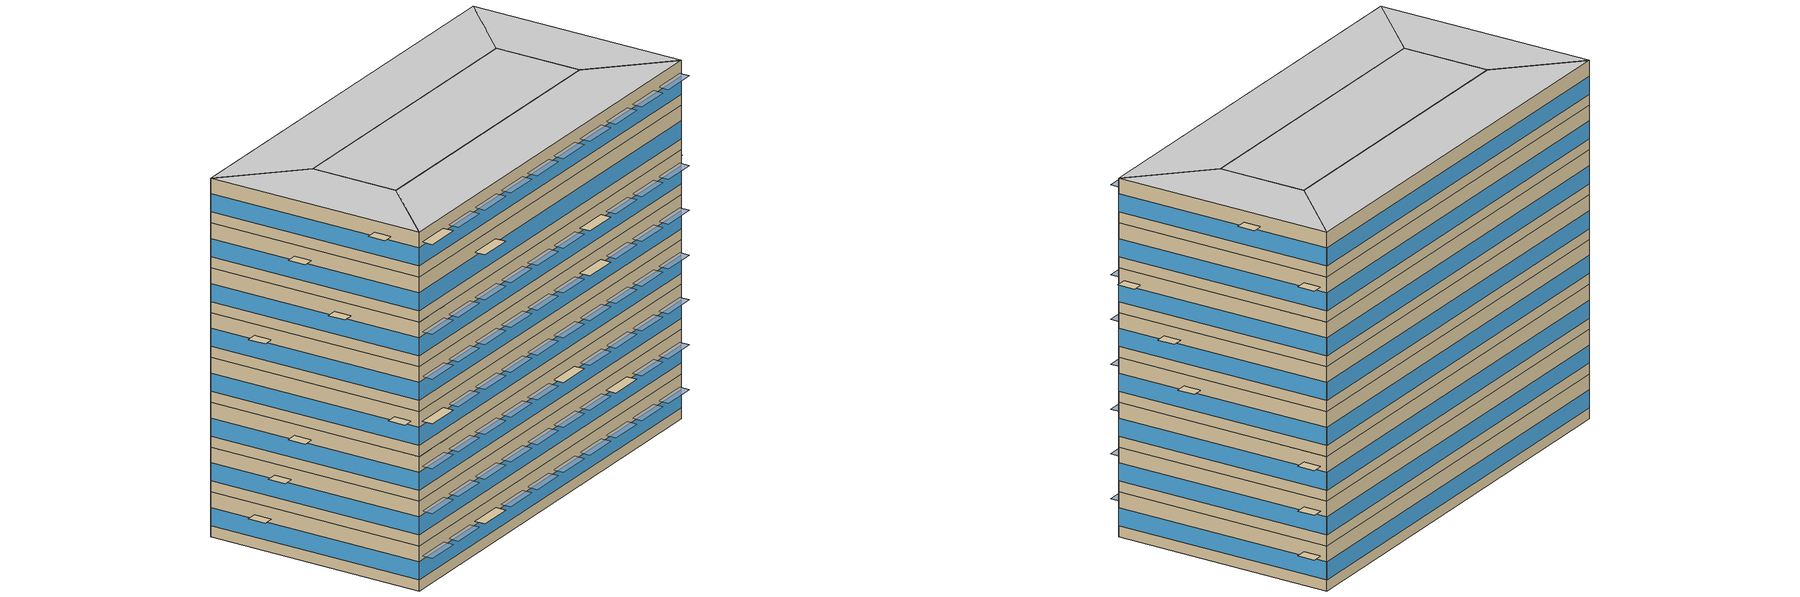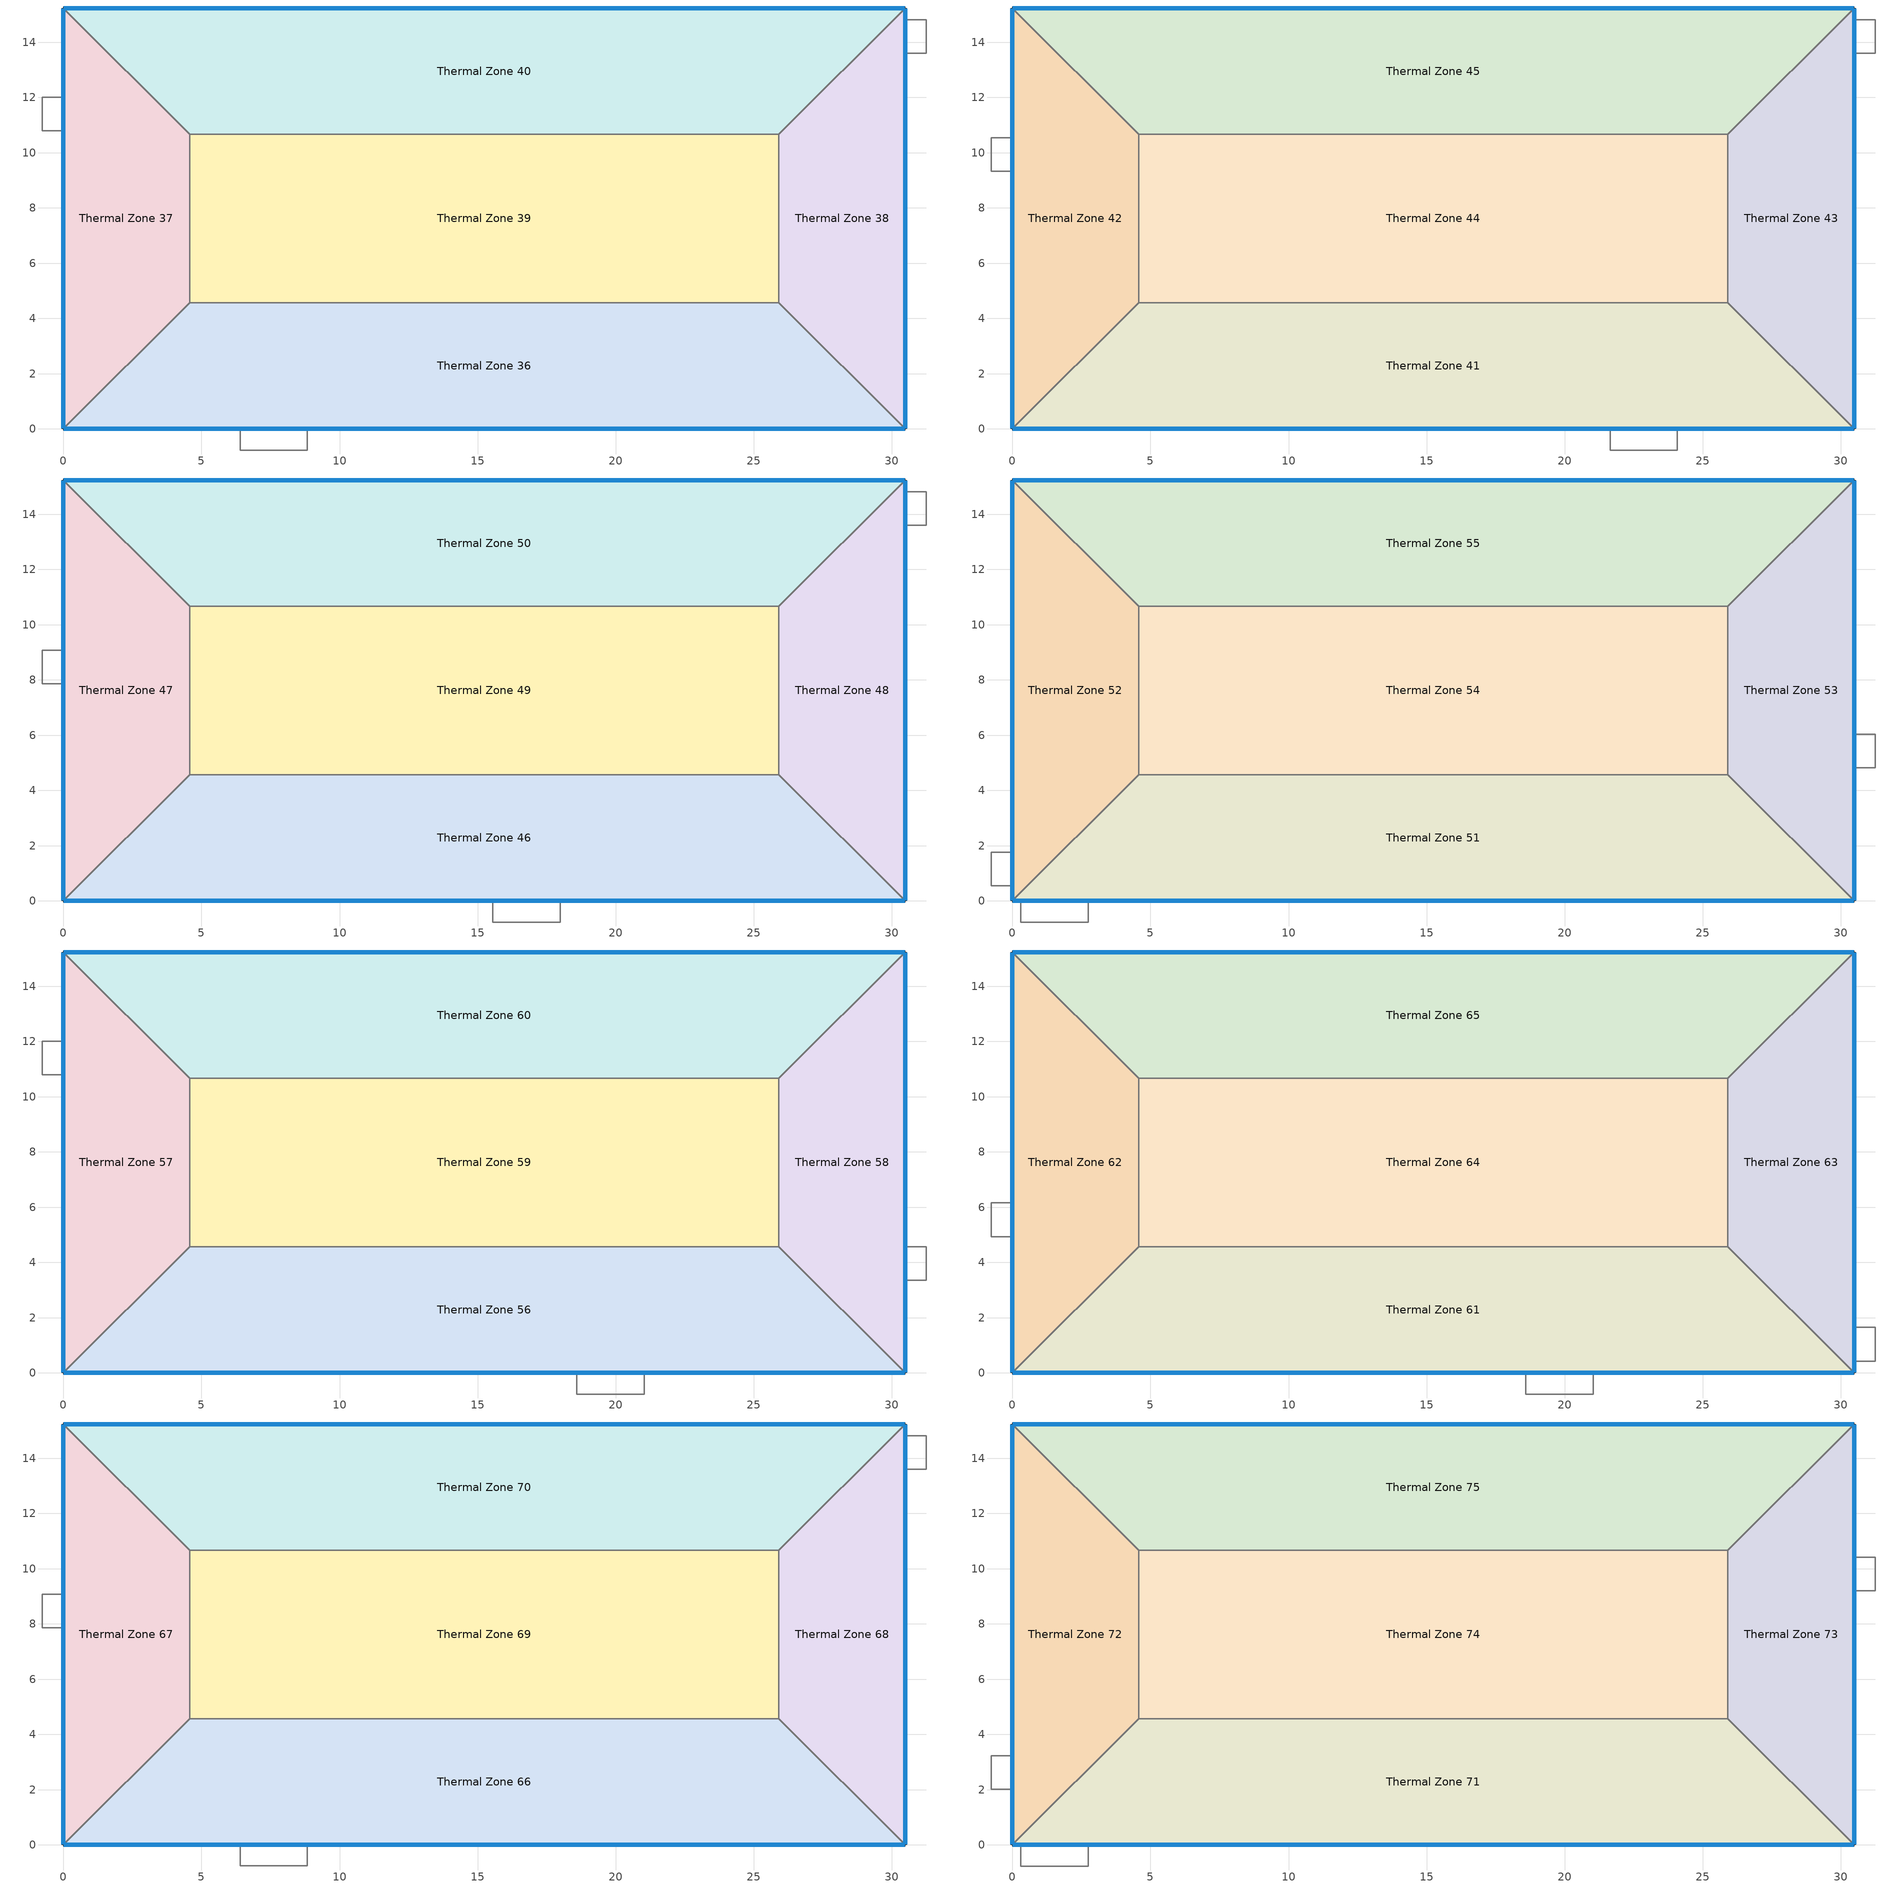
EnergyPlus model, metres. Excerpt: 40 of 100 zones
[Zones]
Thermal Zone 36
 floor to Thermal Zone 31 (Interior Floor): 0.03,0 30.45,0 z22.1:23.32; 25.91,4.57 30.48,0 0,0 4.57,4.57 z21.34
 wall outside (ASHRAE 90.1-2010 ExtWall Mass ClimateZone 5): 0,0 30.48,0 z21.34:24.38
 wall to Thermal Zone 37 (Interior Wall): 4.57,4.57 0,0 z21.34:24.38; 8.84,-0.76 8.84,0 6.4,0 6.4,-0.76 z23.62
 wall to Thermal Zone 39 (Interior Wall): 25.91,4.57 4.57,4.57 z21.34:24.38
 wall to Thermal Zone 38 (Interior Wall): 30.48,0 25.91,4.57 z21.34:24.38
 window (ASHRAE 90.1-2010 ExtWindow Metal ClimateZone 4-6): 0.03,0 30.45,0 z22.1:23.32
Thermal Zone 37
 floor to Thermal Zone 32 (Interior Floor): 0,15.21 0,0.03 z22.1:23.32; 0,15.24 4.57,10.67 4.57,4.57 0,0 z21.34
 wall outside (ASHRAE 90.1-2010 ExtWall Mass ClimateZone 5): 0,15.24 0,0 z21.34:24.38
 wall to Thermal Zone 39 (Interior Wall): 4.57,4.57 4.57,10.67 z21.34:24.38
 wall to Thermal Zone 40 (Interior Wall): 4.57,10.67 0,15.24 z21.34:24.38; 0,10.79 0,12.01 -0.76,12.01 -0.76,10.79 z23.62
 window (ASHRAE 90.1-2010 ExtWindow Metal ClimateZone 4-6): 0,15.21 0,0.03 z22.1:23.32
Thermal Zone 38
 floor to Thermal Zone 33 (Interior Floor): 30.48,0.03 30.48,15.21 z22.1:23.32; 30.48,15.24 30.48,0 25.91,4.57 25.91,10.67 z21.34
 wall outside (ASHRAE 90.1-2010 ExtWall Mass ClimateZone 5): 30.48,0 30.48,15.24 z21.34:24.38
 wall to Thermal Zone 39 (Interior Wall): 25.91,10.67 25.91,4.57 z21.34:24.38
 wall to Thermal Zone 40 (Interior Wall): 30.48,15.24 25.91,10.67 z21.34:24.38
 window (ASHRAE 90.1-2010 ExtWindow Metal ClimateZone 4-6): 30.48,0.03 30.48,15.21 z22.1:23.32
Thermal Zone 39
 floor to Thermal Zone 34 (Interior Floor): 25.91,10.67 25.91,4.57 4.57,4.57 4.57,10.67 z21.34
 wall to Thermal Zone 40 (Interior Wall): 25.91,10.67 4.57,10.67 z21.34:24.38
Thermal Zone 40
 floor to Thermal Zone 35 (Interior Floor): 30.48,15.24 25.91,10.67 4.57,10.67 0,15.24 z21.34
 wall outside (ASHRAE 90.1-2010 ExtWall Mass ClimateZone 5): 30.48,15.24 0,15.24 z21.34:24.38
 window (ASHRAE 90.1-2010 ExtWindow Metal ClimateZone 4-6): 30.45,15.24 0.03,15.24 / 30.45,15.24 0.03,15.24 z22.1:23.32
Thermal Zone 41
 floor to Thermal Zone 36 (Interior Floor): 0.03,0 30.45,0 z25.14:26.37; 25.91,4.57 30.48,0 0,0 4.57,4.57 z24.38
 wall outside (ASHRAE 90.1-2010 ExtWall Mass ClimateZone 5): 0,0 30.48,0 z24.38:27.43
 wall to Thermal Zone 42 (Interior Wall): 4.57,4.57 0,0 z24.38:27.43; 24.08,-0.76 24.08,0 21.64,0 21.64,-0.76 z26.67
 wall to Thermal Zone 44 (Interior Wall): 25.91,4.57 4.57,4.57 z24.38:27.43
 wall to Thermal Zone 43 (Interior Wall): 30.48,0 25.91,4.57 z24.38:27.43
 window (ASHRAE 90.1-2010 ExtWindow Metal ClimateZone 4-6): 0.03,0 30.45,0 z25.14:26.37
Thermal Zone 42
 floor to Thermal Zone 37 (Interior Floor): 0,15.21 0,0.03 z25.14:26.37; 0,15.24 4.57,10.67 4.57,4.57 0,0 z24.38
 wall outside (ASHRAE 90.1-2010 ExtWall Mass ClimateZone 5): 0,15.24 0,0 z24.38:27.43
 wall to Thermal Zone 44 (Interior Wall): 4.57,4.57 4.57,10.67 z24.38:27.43
 wall to Thermal Zone 45 (Interior Wall): 4.57,10.67 0,15.24 z24.38:27.43; 0,9.33 0,10.55 -0.76,10.55 -0.76,9.33 z26.67
 window (ASHRAE 90.1-2010 ExtWindow Metal ClimateZone 4-6): 0,15.21 0,0.03 z25.14:26.37
Thermal Zone 43
 floor to Thermal Zone 38 (Interior Floor): 30.48,0.03 30.48,15.21 z25.14:26.37; 30.48,15.24 30.48,0 25.91,4.57 25.91,10.67 z24.38
 wall outside (ASHRAE 90.1-2010 ExtWall Mass ClimateZone 5): 30.48,0 30.48,15.24 z24.38:27.43
 wall to Thermal Zone 44 (Interior Wall): 25.91,10.67 25.91,4.57 z24.38:27.43
 wall to Thermal Zone 45 (Interior Wall): 30.48,15.24 25.91,10.67 z24.38:27.43
 window (ASHRAE 90.1-2010 ExtWindow Metal ClimateZone 4-6): 30.48,0.03 30.48,15.21 z25.14:26.37
Thermal Zone 44
 floor to Thermal Zone 39 (Interior Floor): 25.91,10.67 25.91,4.57 4.57,4.57 4.57,10.67 z24.38
 wall to Thermal Zone 45 (Interior Wall): 25.91,10.67 4.57,10.67 z24.38:27.43
Thermal Zone 45
 floor to Thermal Zone 40 (Interior Floor): 30.48,15.24 25.91,10.67 4.57,10.67 0,15.24 z24.38
 wall outside (ASHRAE 90.1-2010 ExtWall Mass ClimateZone 5): 30.48,15.24 0,15.24 z24.38:27.43
 window (ASHRAE 90.1-2010 ExtWindow Metal ClimateZone 4-6): 30.45,15.24 0.03,15.24 / 30.45,15.24 0.03,15.24 z25.14:26.37
Thermal Zone 46
 floor to Thermal Zone 41 (Interior Floor): 0.03,0 30.45,0 z28.19:29.41; 25.91,4.57 30.48,0 0,0 4.57,4.57 z27.43
 wall outside (ASHRAE 90.1-2010 ExtWall Mass ClimateZone 5): 0,0 30.48,0 z27.43:30.48
 wall to Thermal Zone 47 (Interior Wall): 4.57,4.57 0,0 z27.43:30.48; 17.98,-0.76 17.98,0 15.54,0 15.54,-0.76 z29.72
 wall to Thermal Zone 49 (Interior Wall): 25.91,4.57 4.57,4.57 z27.43:30.48
 wall to Thermal Zone 48 (Interior Wall): 30.48,0 25.91,4.57 z27.43:30.48
 window (ASHRAE 90.1-2010 ExtWindow Metal ClimateZone 4-6): 0.03,0 30.45,0 z28.19:29.41
Thermal Zone 47
 floor to Thermal Zone 42 (Interior Floor): 0,15.21 0,0.03 z28.19:29.42; 0,15.24 4.57,10.67 4.57,4.57 0,0 z27.43
 wall outside (ASHRAE 90.1-2010 ExtWall Mass ClimateZone 5): 0,15.24 0,0 z27.43:30.48
 wall to Thermal Zone 49 (Interior Wall): 4.57,4.57 4.57,10.67 z27.43:30.48
 wall to Thermal Zone 50 (Interior Wall): 4.57,10.67 0,15.24 z27.43:30.48; 0,7.86 0,9.08 -0.76,9.08 -0.76,7.86 z29.72
 window (ASHRAE 90.1-2010 ExtWindow Metal ClimateZone 4-6): 0,15.21 0,0.03 z28.19:29.42
Thermal Zone 48
 floor to Thermal Zone 43 (Interior Floor): 30.48,0.03 30.48,15.21 z28.19:29.42; 30.48,15.24 30.48,0 25.91,4.57 25.91,10.67 z27.43
 wall outside (ASHRAE 90.1-2010 ExtWall Mass ClimateZone 5): 30.48,0 30.48,15.24 z27.43:30.48
 wall to Thermal Zone 49 (Interior Wall): 25.91,10.67 25.91,4.57 z27.43:30.48
 wall to Thermal Zone 50 (Interior Wall): 30.48,15.24 25.91,10.67 z27.43:30.48
 window (ASHRAE 90.1-2010 ExtWindow Metal ClimateZone 4-6): 30.48,0.03 30.48,15.21 z28.19:29.42
Thermal Zone 49
 floor to Thermal Zone 44 (Interior Floor): 25.91,10.67 25.91,4.57 4.57,4.57 4.57,10.67 z27.43
 wall to Thermal Zone 50 (Interior Wall): 25.91,10.67 4.57,10.67 z27.43:30.48
Thermal Zone 50
 floor to Thermal Zone 45 (Interior Floor): 30.48,15.24 25.91,10.67 4.57,10.67 0,15.24 z27.43
 wall outside (ASHRAE 90.1-2010 ExtWall Mass ClimateZone 5): 30.48,15.24 0,15.24 z27.43:30.48
 window (ASHRAE 90.1-2010 ExtWindow Metal ClimateZone 4-6): 30.45,15.24 0.03,15.24 / 30.45,15.24 0.03,15.24 z28.19:29.41
Thermal Zone 51
 floor to Thermal Zone 46 (Interior Floor): 0.03,0 30.45,0 z31.24:32.46; 25.91,4.57 30.48,0 0,0 4.57,4.57 z30.48
 wall outside (ASHRAE 90.1-2010 ExtWall Mass ClimateZone 5): 0,0 30.48,0 z30.48:33.53
 wall to Thermal Zone 52 (Interior Wall): 4.57,4.57 0,0 z30.48:33.53; 2.74,-0.76 2.74,0 0.3,0 0.3,-0.76 z32.77
 wall to Thermal Zone 54 (Interior Wall): 25.91,4.57 4.57,4.57 z30.48:33.53
 wall to Thermal Zone 53 (Interior Wall): 30.48,0 25.91,4.57 z30.48:33.53
 window (ASHRAE 90.1-2010 ExtWindow Metal ClimateZone 4-6): 0.03,0 30.45,0 z31.24:32.46
Thermal Zone 52
 floor to Thermal Zone 47 (Interior Floor): 0,15.21 0,0.03 z31.24:32.46; 0,15.24 4.57,10.67 4.57,4.57 0,0 z30.48
 wall outside (ASHRAE 90.1-2010 ExtWall Mass ClimateZone 5): 0,15.24 0,0 z30.48:33.53
 wall to Thermal Zone 54 (Interior Wall): 4.57,4.57 4.57,10.67 z30.48:33.53
 wall to Thermal Zone 55 (Interior Wall): 4.57,10.67 0,15.24 z30.48:33.53; 0,0.55 0,1.77 -0.76,1.77 -0.76,0.55 z32.77
 window (ASHRAE 90.1-2010 ExtWindow Metal ClimateZone 4-6): 0,15.21 0,0.03 z31.24:32.46
Thermal Zone 53
 floor to Thermal Zone 48 (Interior Floor): 30.48,0.03 30.48,15.21 z31.24:32.46; 30.48,15.24 30.48,0 25.91,4.57 25.91,10.67 z30.48
 wall outside (ASHRAE 90.1-2010 ExtWall Mass ClimateZone 5): 30.48,0 30.48,15.24 z30.48:33.53
 wall to Thermal Zone 54 (Interior Wall): 25.91,10.67 25.91,4.57 z30.48:33.53
 wall to Thermal Zone 55 (Interior Wall): 30.48,15.24 25.91,10.67 z30.48:33.53
 window (ASHRAE 90.1-2010 ExtWindow Metal ClimateZone 4-6): 30.48,0.03 30.48,15.21 z31.24:32.46
Thermal Zone 54
 floor to Thermal Zone 49 (Interior Floor): 25.91,10.67 25.91,4.57 4.57,4.57 4.57,10.67 z30.48
 wall to Thermal Zone 55 (Interior Wall): 25.91,10.67 4.57,10.67 z30.48:33.53
Thermal Zone 55
 floor to Thermal Zone 50 (Interior Floor): 30.48,15.24 25.91,10.67 4.57,10.67 0,15.24 z30.48
 wall outside (ASHRAE 90.1-2010 ExtWall Mass ClimateZone 5): 30.48,15.24 0,15.24 z30.48:33.53
 window (ASHRAE 90.1-2010 ExtWindow Metal ClimateZone 4-6): 30.45,15.24 0.03,15.24 / 30.45,15.24 0.03,15.24 z31.24:32.46
Thermal Zone 56
 floor to Thermal Zone 51 (Interior Floor): 0.03,0 30.45,0 z34.29:35.51; 25.91,4.57 30.48,0 0,0 4.57,4.57 z33.53
 wall outside (ASHRAE 90.1-2010 ExtWall Mass ClimateZone 5): 0,0 30.48,0 z33.53:36.58
 wall to Thermal Zone 57 (Interior Wall): 4.57,4.57 0,0 z33.53:36.58; 21.03,-0.76 21.03,0 18.59,0 18.59,-0.76 z35.81
 wall to Thermal Zone 59 (Interior Wall): 25.91,4.57 4.57,4.57 z33.53:36.58
 wall to Thermal Zone 58 (Interior Wall): 30.48,0 25.91,4.57 z33.53:36.58
 window (ASHRAE 90.1-2010 ExtWindow Metal ClimateZone 4-6): 0.03,0 30.45,0 z34.29:35.51
Thermal Zone 57
 floor to Thermal Zone 52 (Interior Floor): 0,15.21 0,0.03 z34.29:35.51; 0,15.24 4.57,10.67 4.57,4.57 0,0 z33.53
 wall outside (ASHRAE 90.1-2010 ExtWall Mass ClimateZone 5): 0,15.24 0,0 z33.53:36.58
 wall to Thermal Zone 59 (Interior Wall): 4.57,4.57 4.57,10.67 z33.53:36.58
 wall to Thermal Zone 60 (Interior Wall): 4.57,10.67 0,15.24 z33.53:36.58; 0,10.79 0,12.01 -0.76,12.01 -0.76,10.79 z35.81
 window (ASHRAE 90.1-2010 ExtWindow Metal ClimateZone 4-6): 0,15.21 0,0.03 z34.29:35.51
Thermal Zone 58
 floor to Thermal Zone 53 (Interior Floor): 30.48,0.03 30.48,15.21 z34.29:35.51; 30.48,15.24 30.48,0 25.91,4.57 25.91,10.67 z33.53
 wall outside (ASHRAE 90.1-2010 ExtWall Mass ClimateZone 5): 30.48,0 30.48,15.24 z33.53:36.58
 wall to Thermal Zone 59 (Interior Wall): 25.91,10.67 25.91,4.57 z33.53:36.58
 wall to Thermal Zone 60 (Interior Wall): 30.48,15.24 25.91,10.67 z33.53:36.58
 window (ASHRAE 90.1-2010 ExtWindow Metal ClimateZone 4-6): 30.48,0.03 30.48,15.21 z34.29:35.51
Thermal Zone 59
 floor to Thermal Zone 54 (Interior Floor): 25.91,10.67 25.91,4.57 4.57,4.57 4.57,10.67 z33.53
 wall to Thermal Zone 60 (Interior Wall): 25.91,10.67 4.57,10.67 z33.53:36.58
Thermal Zone 60
 floor to Thermal Zone 55 (Interior Floor): 30.48,15.24 25.91,10.67 4.57,10.67 0,15.24 z33.53
 wall outside (ASHRAE 90.1-2010 ExtWall Mass ClimateZone 5): 30.48,15.24 0,15.24 z33.53:36.58
 window (ASHRAE 90.1-2010 ExtWindow Metal ClimateZone 4-6): 30.45,15.24 0.03,15.24 / 30.45,15.24 0.03,15.24 z34.29:35.51
Thermal Zone 61
 floor to Thermal Zone 56 (Interior Floor): 0.03,0 30.45,0 z37.34:38.56; 25.91,4.57 30.48,0 0,0 4.57,4.57 z36.58
 wall outside (ASHRAE 90.1-2010 ExtWall Mass ClimateZone 5): 0,0 30.48,0 z36.58:39.62
 wall to Thermal Zone 62 (Interior Wall): 4.57,4.57 0,0 z36.58:39.62; 21.03,-0.76 21.03,0 18.59,0 18.59,-0.76 z38.86
 wall to Thermal Zone 64 (Interior Wall): 25.91,4.57 4.57,4.57 z36.58:39.62
 wall to Thermal Zone 63 (Interior Wall): 30.48,0 25.91,4.57 z36.58:39.62
 window (ASHRAE 90.1-2010 ExtWindow Metal ClimateZone 4-6): 0.03,0 30.45,0 z37.34:38.56
Thermal Zone 62
 floor to Thermal Zone 57 (Interior Floor): 0,15.21 0,0.03 z37.34:38.56; 0,15.24 4.57,10.67 4.57,4.57 0,0 z36.58
 wall outside (ASHRAE 90.1-2010 ExtWall Mass ClimateZone 5): 0,15.24 0,0 z36.58:39.62
 wall to Thermal Zone 64 (Interior Wall): 4.57,4.57 4.57,10.67 z36.58:39.62
 wall to Thermal Zone 65 (Interior Wall): 4.57,10.67 0,15.24 z36.58:39.62; 0,4.94 0,6.16 -0.76,6.16 -0.76,4.94 z38.86
 window (ASHRAE 90.1-2010 ExtWindow Metal ClimateZone 4-6): 0,15.21 0,0.03 z37.34:38.56
Thermal Zone 63
 floor to Thermal Zone 58 (Interior Floor): 30.48,0.03 30.48,15.21 z37.34:38.56; 30.48,15.24 30.48,0 25.91,4.57 25.91,10.67 z36.58
 wall outside (ASHRAE 90.1-2010 ExtWall Mass ClimateZone 5): 30.48,0 30.48,15.24 z36.58:39.62
 wall to Thermal Zone 64 (Interior Wall): 25.91,10.67 25.91,4.57 z36.58:39.62
 wall to Thermal Zone 65 (Interior Wall): 30.48,15.24 25.91,10.67 z36.58:39.62
 window (ASHRAE 90.1-2010 ExtWindow Metal ClimateZone 4-6): 30.48,0.03 30.48,15.21 z37.34:38.56
Thermal Zone 64
 floor to Thermal Zone 59 (Interior Floor): 25.91,10.67 25.91,4.57 4.57,4.57 4.57,10.67 z36.58
 wall to Thermal Zone 65 (Interior Wall): 25.91,10.67 4.57,10.67 z36.58:39.62
Thermal Zone 65
 floor to Thermal Zone 60 (Interior Floor): 30.48,15.24 25.91,10.67 4.57,10.67 0,15.24 z36.58
 wall outside (ASHRAE 90.1-2010 ExtWall Mass ClimateZone 5): 30.48,15.24 0,15.24 z36.58:39.62
 window (ASHRAE 90.1-2010 ExtWindow Metal ClimateZone 4-6): 30.45,15.24 0.03,15.24 / 30.45,15.24 0.03,15.24 z37.34:38.56
Thermal Zone 66
 floor to Thermal Zone 61 (Interior Floor): 0.03,0 30.45,0 z40.38:41.61; 25.91,4.57 30.48,0 0,0 4.57,4.57 z39.62
 wall outside (ASHRAE 90.1-2010 ExtWall Mass ClimateZone 5): 0,0 30.48,0 z39.62:42.67
 wall to Thermal Zone 67 (Interior Wall): 4.57,4.57 0,0 z39.62:42.67; 8.84,-0.76 8.84,0 6.4,0 6.4,-0.76 z41.91
 wall to Thermal Zone 69 (Interior Wall): 25.91,4.57 4.57,4.57 z39.62:42.67
 wall to Thermal Zone 68 (Interior Wall): 30.48,0 25.91,4.57 z39.62:42.67
 window (ASHRAE 90.1-2010 ExtWindow Metal ClimateZone 4-6): 0.03,0 30.45,0 z40.38:41.61
Thermal Zone 67
 floor to Thermal Zone 62 (Interior Floor): 0,15.21 0,0.03 z40.38:41.61; 0,15.24 4.57,10.67 4.57,4.57 0,0 z39.62
 wall outside (ASHRAE 90.1-2010 ExtWall Mass ClimateZone 5): 0,15.24 0,0 z39.62:42.67
 wall to Thermal Zone 69 (Interior Wall): 4.57,4.57 4.57,10.67 z39.62:42.67
 wall to Thermal Zone 70 (Interior Wall): 4.57,10.67 0,15.24 z39.62:42.67; 0,7.86 0,9.08 -0.76,9.08 -0.76,7.86 z41.91
 window (ASHRAE 90.1-2010 ExtWindow Metal ClimateZone 4-6): 0,15.21 0,0.03 z40.38:41.61
Thermal Zone 68
 floor to Thermal Zone 63 (Interior Floor): 30.48,0.03 30.48,15.21 z40.38:41.61; 30.48,15.24 30.48,0 25.91,4.57 25.91,10.67 z39.62
 wall outside (ASHRAE 90.1-2010 ExtWall Mass ClimateZone 5): 30.48,0 30.48,15.24 z39.62:42.67
 wall to Thermal Zone 69 (Interior Wall): 25.91,10.67 25.91,4.57 z39.62:42.67
 wall to Thermal Zone 70 (Interior Wall): 30.48,15.24 25.91,10.67 z39.62:42.67
 window (ASHRAE 90.1-2010 ExtWindow Metal ClimateZone 4-6): 30.48,0.03 30.48,15.21 z40.38:41.61
Thermal Zone 69
 floor to Thermal Zone 64 (Interior Floor): 25.91,10.67 25.91,4.57 4.57,4.57 4.57,10.67 z39.62
 wall to Thermal Zone 70 (Interior Wall): 25.91,10.67 4.57,10.67 z39.62:42.67
Thermal Zone 70
 floor to Thermal Zone 65 (Interior Floor): 30.48,15.24 25.91,10.67 4.57,10.67 0,15.24 z39.62
 wall outside (ASHRAE 90.1-2010 ExtWall Mass ClimateZone 5): 30.48,15.24 0,15.24 z39.62:42.67
 window (ASHRAE 90.1-2010 ExtWindow Metal ClimateZone 4-6): 30.45,15.24 0.03,15.24 / 30.45,15.24 0.03,15.24 z40.38:41.61
Thermal Zone 71
 floor to Thermal Zone 66 (Interior Floor): 0.03,0 30.45,0 z43.43:44.65; 25.91,4.57 30.48,0 0,0 4.57,4.57 z42.67
 wall outside (ASHRAE 90.1-2010 ExtWall Mass ClimateZone 5): 0,0 30.48,0 z42.67:45.72
 wall to Thermal Zone 72 (Interior Wall): 4.57,4.57 0,0 z42.67:45.72; 2.74,-0.76 2.74,0 0.3,0 0.3,-0.76 z44.96
 wall to Thermal Zone 74 (Interior Wall): 25.91,4.57 4.57,4.57 z42.67:45.72
 wall to Thermal Zone 73 (Interior Wall): 30.48,0 25.91,4.57 z42.67:45.72
 window (ASHRAE 90.1-2010 ExtWindow Metal ClimateZone 4-6): 0.03,0 30.45,0 z43.43:44.65
 ceiling to Thermal Zone 76 (Interior Ceiling): 30.48,0 25.91,4.57 4.57,4.57 0,0 z45.72
Thermal Zone 72
 floor to Thermal Zone 67 (Interior Floor): 0,15.21 0,0.03 z43.43:44.66; 0,15.24 4.57,10.67 4.57,4.57 0,0 z42.67
 wall outside (ASHRAE 90.1-2010 ExtWall Mass ClimateZone 5): 0,15.24 0,0 z42.67:45.72
 wall to Thermal Zone 74 (Interior Wall): 4.57,4.57 4.57,10.67 z42.67:45.72
 wall to Thermal Zone 75 (Interior Wall): 4.57,10.67 0,15.24 z42.67:45.72; 0,2.01 0,3.23 -0.76,3.23 -0.76,2.01 z44.96
 window (ASHRAE 90.1-2010 ExtWindow Metal ClimateZone 4-6): 0,15.21 0,0.03 z43.43:44.66
 ceiling to Thermal Zone 77 (Interior Ceiling): 0,0 4.57,4.57 4.57,10.67 0,15.24 z45.72
Thermal Zone 73
 floor to Thermal Zone 68 (Interior Floor): 30.48,0.03 30.48,15.21 z43.43:44.66; 30.48,15.24 30.48,0 25.91,4.57 25.91,10.67 z42.67
 wall outside (ASHRAE 90.1-2010 ExtWall Mass ClimateZone 5): 30.48,0 30.48,15.24 z42.67:45.72
 wall to Thermal Zone 74 (Interior Wall): 25.91,10.67 25.91,4.57 z42.67:45.72
 wall to Thermal Zone 75 (Interior Wall): 30.48,15.24 25.91,10.67 z42.67:45.72
 window (ASHRAE 90.1-2010 ExtWindow Metal ClimateZone 4-6): 30.48,0.03 30.48,15.21 z43.43:44.66
 ceiling to Thermal Zone 78 (Interior Ceiling): 30.48,0 30.48,15.24 25.91,10.67 25.91,4.57 z45.72
Thermal Zone 74
 floor to Thermal Zone 69 (Interior Floor): 25.91,10.67 25.91,4.57 4.57,4.57 4.57,10.67 z42.67
 wall to Thermal Zone 75 (Interior Wall): 25.91,10.67 4.57,10.67 z42.67:45.72
 ceiling to Thermal Zone 79 (Interior Ceiling): 25.91,4.57 25.91,10.67 4.57,10.67 4.57,4.57 z45.72
Thermal Zone 75
 floor to Thermal Zone 70 (Interior Floor): 30.48,15.24 25.91,10.67 4.57,10.67 0,15.24 z42.67
 wall outside (ASHRAE 90.1-2010 ExtWall Mass ClimateZone 5): 30.48,15.24 0,15.24 z42.67:45.72
 window (ASHRAE 90.1-2010 ExtWindow Metal ClimateZone 4-6): 30.45,15.24 0.03,15.24 / 30.45,15.24 0.03,15.24 z43.43:44.65
 ceiling to Thermal Zone 80 (Interior Ceiling): 25.91,10.67 30.48,15.24 0,15.24 4.57,10.67 z45.72
shading: 8.84,-0.76 8.84,0 6.4,0 6.4,-0.76 z23.62; 24.08,-0.76 24.08,0 21.64,0 21.64,-0.76 z23.62; 27.13,-0.76 27.13,0 24.69,0 24.69,-0.76 z23.62; 2.74,-0.76 2.74,0 0.3,0 0.3,-0.76 z23.62; 24.08,-0.76 24.08,0 21.64,0 21.64,-0.76 z26.67; 8.84,-0.76 8.84,0 6.4,0 6.4,-0.76 z26.67; 27.13,-0.76 27.13,0 24.69,0 24.69,-0.76 z26.67; 2.74,-0.76 2.74,0 0.3,0 0.3,-0.76 z26.67; 24.08,-0.76 24.08,0 21.64,0 21.64,-0.76 z29.72; 2.74,-0.76 2.74,0 0.3,0 0.3,-0.76 z29.72; 27.13,-0.76 27.13,0 24.69,0 24.69,-0.76 z29.72; 8.84,-0.76 8.84,0 6.4,0 6.4,-0.76 z29.72; 2.74,-0.76 2.74,0 0.3,0 0.3,-0.76 z32.77; 27.13,-0.76 27.13,0 24.69,0 24.69,-0.76 z32.77; 24.08,-0.76 24.08,0 21.64,0 21.64,-0.76 z32.77; 8.84,-0.76 8.84,0 6.4,0 6.4,-0.76 z32.77; 8.84,-0.76 8.84,0 6.4,0 6.4,-0.76 z35.81; 27.13,-0.76 27.13,0 24.69,0 24.69,-0.76 z35.81; 2.74,-0.76 2.74,0 0.3,0 0.3,-0.76 z35.81; 24.08,-0.76 24.08,0 21.64,0 21.64,-0.76 z35.81; 27.13,-0.76 27.13,0 24.69,0 24.69,-0.76 z38.86; 8.84,-0.76 8.84,0 6.4,0 6.4,-0.76 z38.86; 24.08,-0.76 24.08,0 21.64,0 21.64,-0.76 z38.86; 2.74,-0.76 2.74,0 0.3,0 0.3,-0.76 z38.86; 2.74,-0.76 2.74,0 0.3,0 0.3,-0.76 z44.96; 27.13,-0.76 27.13,0 24.69,0 24.69,-0.76 z44.96; 24.08,-0.76 24.08,0 21.64,0 21.64,-0.76 z44.96; 8.84,-0.76 8.84,0 6.4,0 6.4,-0.76 z44.96; 24.08,-0.76 24.08,0 21.64,0 21.64,-0.76 z23.62; 27.13,-0.76 27.13,0 24.69,0 24.69,-0.76 z23.62; 2.74,-0.76 2.74,0 0.3,0 0.3,-0.76 z23.62; 8.84,-0.76 8.84,0 6.4,0 6.4,-0.76 z26.67; 27.13,-0.76 27.13,0 24.69,0 24.69,-0.76 z26.67; 2.74,-0.76 2.74,0 0.3,0 0.3,-0.76 z26.67; 24.08,-0.76 24.08,0 21.64,0 21.64,-0.76 z29.72; 2.74,-0.76 2.74,0 0.3,0 0.3,-0.76 z29.72; 27.13,-0.76 27.13,0 24.69,0 24.69,-0.76 z29.72; 8.84,-0.76 8.84,0 6.4,0 6.4,-0.76 z29.72; 27.13,-0.76 27.13,0 24.69,0 24.69,-0.76 z32.77; 24.08,-0.76 24.08,0 21.64,0 21.64,-0.76 z32.77; 8.84,-0.76 8.84,0 6.4,0 6.4,-0.76 z32.77; 8.84,-0.76 8.84,0 6.4,0 6.4,-0.76 z35.81; 27.13,-0.76 27.13,0 24.69,0 24.69,-0.76 z35.81; 2.74,-0.76 2.74,0 0.3,0 0.3,-0.76 z35.81; 24.08,-0.76 24.08,0 21.64,0 21.64,-0.76 z35.81; 27.13,-0.76 27.13,0 24.69,0 24.69,-0.76 z38.86; 8.84,-0.76 8.84,0 6.4,0 6.4,-0.76 z38.86; 24.08,-0.76 24.08,0 21.64,0 21.64,-0.76 z38.86; 2.74,-0.76 2.74,0 0.3,0 0.3,-0.76 z38.86; 27.13,-0.76 27.13,0 24.69,0 24.69,-0.76 z44.96; 24.08,-0.76 24.08,0 21.64,0 21.64,-0.76 z44.96; 8.84,-0.76 8.84,0 6.4,0 6.4,-0.76 z44.96; 14.94,-0.76 14.94,0 12.5,0 12.5,-0.76 z23.62; 17.98,-0.76 17.98,0 15.54,0 15.54,-0.76 z23.62; 14.94,-0.76 14.94,0 12.5,0 12.5,-0.76 z26.67; 17.98,-0.76 17.98,0 15.54,0 15.54,-0.76 z26.67; 17.98,-0.76 17.98,0 15.54,0 15.54,-0.76 z29.72; 14.94,-0.76 14.94,0 12.5,0 12.5,-0.76 z29.72; 14.94,-0.76 14.94,0 12.5,0 12.5,-0.76 z32.77; 17.98,-0.76 17.98,0 15.54,0 15.54,-0.76 z32.77; 17.98,-0.76 17.98,0 15.54,0 15.54,-0.76 z35.81; 14.94,-0.76 14.94,0 12.5,0 12.5,-0.76 z35.81; 17.98,-0.76 17.98,0 15.54,0 15.54,-0.76 z38.86; 14.94,-0.76 14.94,0 12.5,0 12.5,-0.76 z38.86; 17.98,-0.76 17.98,0 15.54,0 15.54,-0.76 z44.96; 14.94,-0.76 14.94,0 12.5,0 12.5,-0.76 z44.96; 14.94,-0.76 14.94,0 12.5,0 12.5,-0.76 z23.62; 17.98,-0.76 17.98,0 15.54,0 15.54,-0.76 z23.62; 14.94,-0.76 14.94,0 12.5,0 12.5,-0.76 z26.67; 17.98,-0.76 17.98,0 15.54,0 15.54,-0.76 z26.67; 14.94,-0.76 14.94,0 12.5,0 12.5,-0.76 z29.72; 14.94,-0.76 14.94,0 12.5,0 12.5,-0.76 z32.77; 17.98,-0.76 17.98,0 15.54,0 15.54,-0.76 z32.77; 17.98,-0.76 17.98,0 15.54,0 15.54,-0.76 z35.81; 14.94,-0.76 14.94,0 12.5,0 12.5,-0.76 z35.81; 17.98,-0.76 17.98,0 15.54,0 15.54,-0.76 z38.86; 14.94,-0.76 14.94,0 12.5,0 12.5,-0.76 z38.86; 17.98,-0.76 17.98,0 15.54,0 15.54,-0.76 z44.96; 14.94,-0.76 14.94,0 12.5,0 12.5,-0.76 z44.96; 11.89,-0.76 11.89,0 9.45,0 9.45,-0.76 z23.62; 5.79,-0.76 5.79,0 3.35,0 3.35,-0.76 z23.62; 21.03,-0.76 21.03,0 18.59,0 18.59,-0.76 z23.62; 30.18,-0.76 30.18,0 27.74,0 27.74,-0.76 z23.62; 21.03,-0.76 21.03,0 18.59,0 18.59,-0.76 z26.67; 11.89,-0.76 11.89,0 9.45,0 9.45,-0.76 z26.67; 5.79,-0.76 5.79,0 3.35,0 3.35,-0.76 z26.67; 30.18,-0.76 30.18,0 27.74,0 27.74,-0.76 z26.67; 30.18,-0.76 30.18,0 27.74,0 27.74,-0.76 z29.72; 5.79,-0.76 5.79,0 3.35,0 3.35,-0.76 z29.72; 11.89,-0.76 11.89,0 9.45,0 9.45,-0.76 z29.72; 21.03,-0.76 21.03,0 18.59,0 18.59,-0.76 z29.72; 5.79,-0.76 5.79,0 3.35,0 3.35,-0.76 z32.77; 21.03,-0.76 21.03,0 18.59,0 18.59,-0.76 z32.77; 11.89,-0.76 11.89,0 9.45,0 9.45,-0.76 z32.77; 30.18,-0.76 30.18,0 27.74,0 27.74,-0.76 z32.77; 21.03,-0.76 21.03,0 18.59,0 18.59,-0.76 z35.81; 30.18,-0.76 30.18,0 27.74,0 27.74,-0.76 z35.81; 11.89,-0.76 11.89,0 9.45,0 9.45,-0.76 z35.81; 5.79,-0.76 5.79,0 3.35,0 3.35,-0.76 z35.81; 21.03,-0.76 21.03,0 18.59,0 18.59,-0.76 z38.86; 11.89,-0.76 11.89,0 9.45,0 9.45,-0.76 z38.86; 5.79,-0.76 5.79,0 3.35,0 3.35,-0.76 z38.86; 30.18,-0.76 30.18,0 27.74,0 27.74,-0.76 z38.86; 21.03,-0.76 21.03,0 18.59,0 18.59,-0.76 z44.96; 30.18,-0.76 30.18,0 27.74,0 27.74,-0.76 z44.96; 11.89,-0.76 11.89,0 9.45,0 9.45,-0.76 z44.96; 5.79,-0.76 5.79,0 3.35,0 3.35,-0.76 z44.96; 11.89,-0.76 11.89,0 9.45,0 9.45,-0.76 z23.62; 5.79,-0.76 5.79,0 3.35,0 3.35,-0.76 z23.62; 21.03,-0.76 21.03,0 18.59,0 18.59,-0.76 z23.62; 30.18,-0.76 30.18,0 27.74,0 27.74,-0.76 z23.62; 21.03,-0.76 21.03,0 18.59,0 18.59,-0.76 z26.67; 11.89,-0.76 11.89,0 9.45,0 9.45,-0.76 z26.67; 5.79,-0.76 5.79,0 3.35,0 3.35,-0.76 z26.67; 30.18,-0.76 30.18,0 27.74,0 27.74,-0.76 z26.67; 30.18,-0.76 30.18,0 27.74,0 27.74,-0.76 z29.72; 5.79,-0.76 5.79,0 3.35,0 3.35,-0.76 z29.72; 11.89,-0.76 11.89,0 9.45,0 9.45,-0.76 z29.72; 21.03,-0.76 21.03,0 18.59,0 18.59,-0.76 z29.72; 5.79,-0.76 5.79,0 3.35,0 3.35,-0.76 z32.77; 21.03,-0.76 21.03,0 18.59,0 18.59,-0.76 z32.77; 11.89,-0.76 11.89,0 9.45,0 9.45,-0.76 z32.77; 30.18,-0.76 30.18,0 27.74,0 27.74,-0.76 z32.77; 30.18,-0.76 30.18,0 27.74,0 27.74,-0.76 z35.81; 11.89,-0.76 11.89,0 9.45,0 9.45,-0.76 z35.81; 5.79,-0.76 5.79,0 3.35,0 3.35,-0.76 z35.81; 11.89,-0.76 11.89,0 9.45,0 9.45,-0.76 z38.86; 5.79,-0.76 5.79,0 3.35,0 3.35,-0.76 z38.86; 30.18,-0.76 30.18,0 27.74,0 27.74,-0.76 z38.86; 21.03,-0.76 21.03,0 18.59,0 18.59,-0.76 z44.96; 30.18,-0.76 30.18,0 27.74,0 27.74,-0.76 z44.96; 11.89,-0.76 11.89,0 9.45,0 9.45,-0.76 z44.96; 5.79,-0.76 5.79,0 3.35,0 3.35,-0.76 z44.96
[Building] Solar Distribution=FullInteriorAndExterior
Building 1; Building 1
[Site:Location] Latitude {deg}=41.98; Longitude {deg}=-87.92; Time Zone {hr}=-6; Elevation {m}=201
Chicago Ohare Intl Ap; Chicago Ohare Intl Ap
[Material] Thermal Absorptance=0.9
Name | Roughness | Thickness {m} | Conductivity {W/m-K} | Density {kg/m3} | Specific Heat {J/kg-K} | Solar Absorptance | Visible Absorptance
1/2IN Gypsum; 1/2IN Gypsum | Smooth | 0.0127 | 0.16 | 784.9 | 830 | 0.4 | 0.4
1IN Stucco; 1IN Stucco | Smooth | 0.0253 | 0.6918 | 1858 | 837 | 0.92 | 0.92
8IN CONCRETE HW RefBldg; 8IN CONCRETE HW RefBldg | Rough | 0.2032 | 1.311 | 2240 | 836.8 | 0.7 | 0.7
F16 Acoustic tile; F16 Acoustic tile | MediumSmooth | 0.0191 | 0.06 | 368 | 590 | 0.3 | 0.3
G01a 19mm gypsum board; G01a 19mm gypsum board | MediumSmooth | 0.019 | 0.16 | 800 | 1090 | 0.4 | 0.4
M11 100mm lightweight concrete; M11 100mm lightweight concrete | MediumRough | 0.1016 | 0.53 | 1280 | 840 | 0.5 | 0.5
Mass Wall Insulation R-8.72 IP; Mass Wall Insulation R-8.72 IP | MediumRough | 0.075271 | 0.049 | 265 | 836.8 | 0.7 | 0.7
[Material:AirGap]
Name | Thermal Resistance {m2-K/W}
F04 Wall air space resistance; F04 Wall air space resistance | 0.15
F05 Ceiling air space resistance; F05 Ceiling air space resistance | 0.18
[WindowMaterial:SimpleGlazingSystem] U-Factor {W/m2-K}=3.12304; Solar Heat Gain Coefficient=0.4; Visible Transmittance=0.31
Fixed Window 3.12/0.40/0.31; Fixed Window 3.12/0.40/0.31
[Construction]
ASHRAE 90.1-2010 ExtWall Mass ClimateZone 5; ASHRAE 90.1-2010 ExtWall Mass ClimateZone 5: 1IN Stucco, 8IN CONCRETE HW RefBldg, Mass Wall Insulation R-8.72 IP, 1/2IN Gypsum
ASHRAE 90.1-2010 ExtWindow Metal ClimateZone 4-6; ASHRAE 90.1-2010 ExtWindow Metal ClimateZone 4-6: Fixed Window 3.12/0.40/0.31
Interior Ceiling; Interior Ceiling: M11 100mm lightweight concrete, F05 Ceiling air space resistance, F16 Acoustic tile
Interior Floor; Interior Floor: F16 Acoustic tile, F05 Ceiling air space resistance, M11 100mm lightweight concrete
Interior Wall; Interior Wall: G01a 19mm gypsum board, F04 Wall air space resistance, G01a 19mm gypsum board
[Zone]
Thermal Zone 36; Thermal Zone 37; Thermal Zone 38; Thermal Zone 39; Thermal Zone 40; Thermal Zone 41; Thermal Zone 42; Thermal Zone 43; Thermal Zone 44; Thermal Zone 45; Thermal Zone 46; Thermal Zone 47; Thermal Zone 48; Thermal Zone 49; Thermal Zone 50; Thermal Zone 51; Thermal Zone 52; Thermal Zone 53; Thermal Zone 54; Thermal Zone 55; Thermal Zone 56; Thermal Zone 57; Thermal Zone 58; Thermal Zone 59; Thermal Zone 60; Thermal Zone 61; Thermal Zone 62; Thermal Zone 63; Thermal Zone 64; Thermal Zone 65; Thermal Zone 66; Thermal Zone 67; Thermal Zone 68; Thermal Zone 69; Thermal Zone 70; Thermal Zone 71; Thermal Zone 72; Thermal Zone 73; Thermal Zone 74; Thermal Zone 75; Thermal Zone 36; Thermal Zone 37; Thermal Zone 38; Thermal Zone 39; Thermal Zone 40; Thermal Zone 41; Thermal Zone 42; Thermal Zone 43; Thermal Zone 44; Thermal Zone 45; Thermal Zone 46; Thermal Zone 47; Thermal Zone 48; Thermal Zone 49; Thermal Zone 50; Thermal Zone 51; Thermal Zone 52; Thermal Zone 53; Thermal Zone 54; Thermal Zone 55; Thermal Zone 56; Thermal Zone 57; Thermal Zone 58; Thermal Zone 59; Thermal Zone 60; Thermal Zone 61; Thermal Zone 62; Thermal Zone 63; Thermal Zone 64; Thermal Zone 65; Thermal Zone 66; Thermal Zone 67; Thermal Zone 68; Thermal Zone 69; Thermal Zone 70; Thermal Zone 71; Thermal Zone 72; Thermal Zone 73; Thermal Zone 74; Thermal Zone 75
